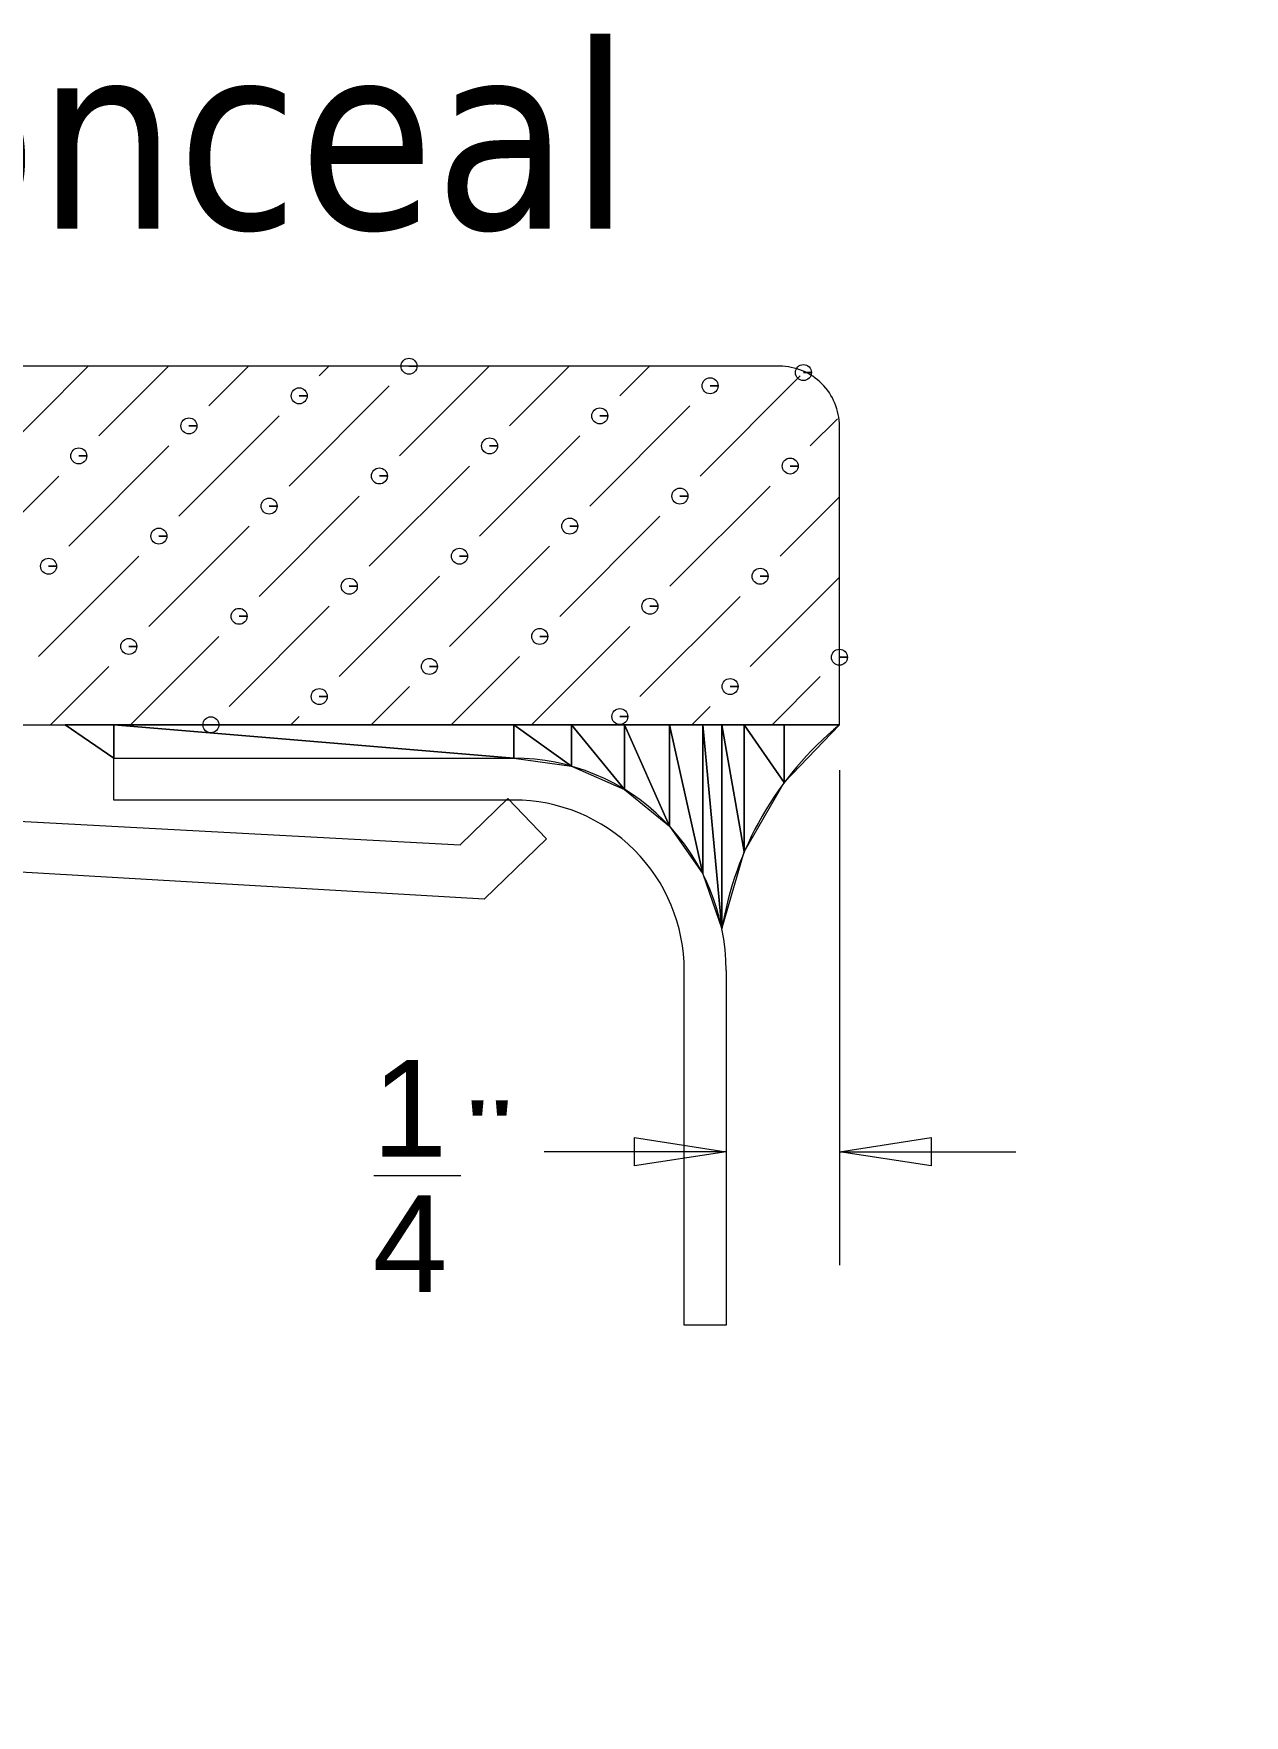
# Model space of a CAD drawing. Header units: millimetres. Extents: x 195 to 1608, y 339 to 1330.
# Drawn here: x 667.92 to 701.73, y 742.65 to 789.6 of the extents above; entities that cross this region are included whole.
import ezdxf

# ---------------------------------------------------------------- set-up
doc = ezdxf.new("R2010")
doc.units = ezdxf.units.MM
doc.linetypes.add('ACAD_ISO02W100', pattern=[15, 12, -3])
doc.layers.add('尺寸標注', color=1, linetype='Continuous', lineweight=30)
doc.layers.add('虚线', color=2, linetype='ACAD_ISO02W100', lineweight=30)
doc.styles.add('0', font='arial.ttf', dxfattribs={"height": 1})
doc.styles.add('DIM', font='txt.shx', dxfattribs={"width": 0.7, "bigfont": 'chineset.shx'})
doc.styles.get("Standard").update_dxf_attribs({"font": 'arial.ttf'})
doc.dimstyles.new('mm+in(开孔纸尺寸)', dxfattribs={"dimscale": 3, "dimtxt": 3.8, "dimasz": 2, "dimexe": 1.25, "dimexo": 0.625, "dimgap": 2, "dimtad": 1, "dimtxsty": 'DIM', "dimcen": 0, "dimclrd": 256, "dimclre": 256, "dimclrt": 3, "dimadec": 0, "dimazin": 0, "dimtfac": 1, "dimtmove": 0, "dimatfit": 1, "dimfxl": 1, "dimlwd": -1, "dimarcsym": 0})

# ---------------------------------------------------------------- blocks, each defined once
blk = doc.blocks.new('*D26')
at = {"layer": 'Defpoints', "color": 0}
for p in [(701.729, 765.884), (613.694, 710.683)]:
    blk.add_point(p, dxfattribs=at)
at = {"layer": '尺寸標注'}
blk.add_line((480.68, 627.278), (608.61, 707.495), dxfattribs=at)
blk.add_solid([(609.142, 706.648), (608.079, 708.343), (613.694, 710.683)], dxfattribs=at)
at = {"layer": '尺寸標注', "color": 3, "insert": (535.383, 676.51), "char_height": 11.4, "attachment_point": 5, "rotation": 32.0893, "style": 'DIM'}
blk.add_mtext('R103,91mm [R4 1/16"]', dxfattribs=at)
blk = doc.blocks.new('*D27')
at = {"layer": 'Defpoints', "color": 0}
for p in [(701.729, 765.884), (635.338, 694.398)]:
    blk.add_point(p, dxfattribs=at)
at = {"layer": '尺寸標注'}
blk.add_line((523.972, 574.486), (631.255, 690.002), dxfattribs=at)
blk.add_solid([(631.987, 689.321), (630.522, 690.682), (635.338, 694.398)], dxfattribs=at)
at = {"layer": '尺寸標注', "color": 3, "insert": (566.303, 638.654), "char_height": 11.4, "attachment_point": 5, "rotation": 47.1162, "style": 'DIM'}
blk.add_mtext('R97,56mm [R3 13/16"]', dxfattribs=at)
blk = doc.blocks.new('*D28')
at = {"layer": 'Defpoints', "color": 0}
for p in [(701.729, 765.884), (657.059, 686.361)]:
    blk.add_point(p, dxfattribs=at)
at = {"layer": '尺寸標注'}
blk.add_line((582.122, 552.957), (654.12, 681.13), dxfattribs=at)
blk.add_solid([(654.992, 680.64), (653.248, 681.62), (657.059, 686.361)], dxfattribs=at)
at = {"layer": '尺寸標注', "color": 3, "insert": (605.623, 620.623), "char_height": 11.4, "attachment_point": 5, "rotation": 60.6759, "style": 'DIM'}
blk.add_mtext('R91,21mm [R3 9/16"]', dxfattribs=at)

msp = doc.modelspace()

# ---------------------------------------------------------------- linework, layer by layer
msp.add_arc((701.729, 765.884), 103.91, 182.21005, 267.56832)
at = {"layer": '尺寸標注', "lineweight": 9}
for points in [[(688.748, 780.314), (688.748, 780.314), (643.662, 780.314), (643.662, 780.314)], [(666.659, 777.53), (666.659, 777.53), (669.443, 780.316), (669.443, 780.316)], [(669.736, 778.369), (669.736, 778.369), (671.682, 780.316), (671.682, 780.316)], [(672.815, 779.208), (672.815, 779.208), (673.92, 780.316), (673.92, 780.316)], [(675.894, 780.05), (675.894, 780.05), (676.16, 780.316), (676.16, 780.316)], [(678.131, 777.81), (678.131, 777.81), (680.637, 780.316), (680.637, 780.316)], [(681.21, 778.65), (681.21, 778.65), (682.876, 780.316), (682.876, 780.316)], [(684.287, 779.489), (684.287, 779.489), (685.115, 780.316), (685.115, 780.316)], [(686.527, 777.251), (686.527, 777.251), (689.325, 780.05), (689.325, 780.05)], [(675.053, 776.971), (675.053, 776.971), (677.851, 779.769), (677.851, 779.769)], [(671.976, 776.132), (671.976, 776.132), (674.774, 778.928), (674.774, 778.928)], [(683.448, 776.41), (683.448, 776.41), (686.246, 779.208), (686.246, 779.208)], [(689.605, 778.091), (689.605, 778.091), (690.364, 778.85), (690.364, 778.85)], [(690.42, 770.304), (690.42, 770.304), (690.42, 778.642), (690.42, 778.642)], [(668.897, 775.292), (668.897, 775.292), (671.696, 778.091), (671.696, 778.091)], [(680.371, 775.573), (680.371, 775.573), (683.17, 778.369), (683.17, 778.369)], [(677.292, 774.732), (677.292, 774.732), (680.091, 777.53), (680.091, 777.53)], [(665.818, 774.451), (665.818, 774.451), (668.617, 777.251), (668.617, 777.251)], [(674.213, 773.892), (674.213, 773.892), (677.012, 776.69), (677.012, 776.69)], [(685.687, 774.172), (685.687, 774.172), (688.486, 776.971), (688.486, 776.971)], [(688.764, 775.012), (688.764, 775.012), (690.42, 776.667), (690.42, 776.667)], [(682.609, 773.333), (682.609, 773.333), (685.407, 776.132), (685.407, 776.132)], [(671.136, 773.053), (671.136, 773.053), (673.935, 775.851), (673.935, 775.851)], [(679.53, 772.494), (679.53, 772.494), (682.328, 775.292), (682.328, 775.292)], [(668.058, 772.214), (668.058, 772.214), (670.856, 775.012), (670.856, 775.012)], [(676.453, 771.654), (676.453, 771.654), (679.251, 774.451), (679.251, 774.451)], [(687.927, 771.933), (687.927, 771.933), (690.42, 774.428), (690.42, 774.428)], [(684.848, 771.094), (684.848, 771.094), (687.646, 773.892), (687.646, 773.892)], [(673.374, 770.815), (673.374, 770.815), (676.172, 773.614), (676.172, 773.614)], [(681.821, 770.306), (681.821, 770.306), (684.568, 773.053), (684.568, 773.053)], [(670.627, 770.306), (670.627, 770.306), (673.093, 772.772), (673.093, 772.772)], [(668.39, 770.306), (668.39, 770.306), (670.017, 771.933), (670.017, 771.933)], [(679.581, 770.306), (679.581, 770.306), (681.489, 772.214), (681.489, 772.214)], [(677.344, 770.306), (677.344, 770.306), (678.412, 771.374), (678.412, 771.374)], [(688.538, 770.306), (688.538, 770.306), (689.886, 771.654), (689.886, 771.654)], [(675.104, 770.306), (675.104, 770.306), (675.333, 770.535), (675.333, 770.535)], [(686.298, 770.306), (686.298, 770.306), (686.807, 770.815), (686.807, 770.815)], [(644.414, 770.306), (644.414, 770.306), (690.42, 770.306), (690.42, 770.306)], [(670.156, 769.375), (670.156, 769.375), (668.795, 770.306), (668.795, 770.306)], [(690.42, 770.306), (688.672, 768.867), (687.505, 766.841), (687.139, 764.608)], [(670.154, 769.375), (670.154, 769.375), (681.323, 769.375), (681.323, 769.375)], [(670.154, 768.206), (670.154, 768.206), (670.154, 769.374), (670.154, 769.374)], [(690.42, 769.038), (690.42, 769.038), (690.42, 755.221), (690.42, 755.221)], [(648.393, 768.643), (648.393, 768.643), (679.83, 766.959), (679.83, 766.959)], [(681.325, 768.206), (681.325, 768.206), (670.156, 768.206), (670.156, 768.206)], [(679.83, 766.959), (679.83, 766.959), (681.164, 768.244), (681.164, 768.244)], [(681.164, 768.244), (681.164, 768.244), (682.244, 767.12), (682.244, 767.12)], [(680.497, 765.442), (680.497, 765.442), (647.561, 767.359), (647.561, 767.359)], [(682.242, 767.12), (682.242, 767.12), (680.497, 765.442), (680.497, 765.442)], [(686.086, 753.544), (686.086, 753.544), (686.086, 763.445), (686.086, 763.445)], [(687.254, 763.445), (687.254, 763.445), (687.254, 753.544), (687.254, 753.544)], [(687.254, 758.387), (687.254, 758.387), (682.173, 758.387), (682.173, 758.387)], [(690.42, 758.387), (690.42, 758.387), (695.345, 758.387), (695.345, 758.387)], [(677.414, 757.72), (677.414, 757.72), (679.85, 757.72), (679.85, 757.72)], [(687.254, 753.544), (687.254, 753.544), (686.086, 753.544), (686.086, 753.544)]]:
    msp.add_open_spline(points, degree=3, dxfattribs=at)
for points, knots in [([(678.4, 780.316), (678.4, 780.316), (678.623, 780.316), (678.623, 780.316), (678.623, 780.316), (678.623, 780.44), (678.523, 780.54), (678.4, 780.54), (678.4, 780.54), (678.277, 780.54), (678.177, 780.44), (678.177, 780.316), (678.177, 780.316), (678.177, 780.194), (678.277, 780.093), (678.4, 780.093), (678.4, 780.093), (678.523, 780.093), (678.623, 780.194), (678.623, 780.316), (678.623, 780.316), (678.623, 780.316), (678.4, 780.316), (678.4, 780.316)], [0, 0, 0, 0, 0.142857, 0.142857, 0.142857, 0.142857, 0.285714, 0.285714, 0.285714, 0.285714, 0.428571, 0.428571, 0.428571, 0.428571, 0.571429, 0.571429, 0.571429, 0.571429, 0.714286, 0.714286, 0.714286, 0.714286, 1, 1, 1, 1]), ([(690.42, 778.644), (690.42, 779.087), (690.243, 779.512), (689.931, 779.824), (689.931, 779.824), (689.616, 780.139), (689.193, 780.316), (688.748, 780.316)], [0, 0, 0, 0, 0.333333, 0.333333, 0.333333, 0.333333, 1, 1, 1, 1]), ([(689.415, 780.138), (689.415, 780.138), (689.638, 780.138), (689.638, 780.138), (689.638, 780.138), (689.638, 780.261), (689.538, 780.361), (689.415, 780.361), (689.415, 780.361), (689.292, 780.361), (689.192, 780.261), (689.192, 780.138), (689.192, 780.138), (689.192, 780.015), (689.292, 779.914), (689.415, 779.914), (689.415, 779.914), (689.538, 779.914), (689.638, 780.015), (689.638, 780.138), (689.638, 780.138), (689.638, 780.138), (689.415, 780.138), (689.415, 780.138)], [0, 0, 0, 0, 0.142857, 0.142857, 0.142857, 0.142857, 0.285714, 0.285714, 0.285714, 0.285714, 0.428571, 0.428571, 0.428571, 0.428571, 0.571429, 0.571429, 0.571429, 0.571429, 0.714286, 0.714286, 0.714286, 0.714286, 1, 1, 1, 1]), ([(686.808, 779.77), (686.808, 779.77), (687.031, 779.77), (687.031, 779.77), (687.031, 779.77), (687.031, 779.893), (686.931, 779.993), (686.808, 779.993), (686.808, 779.993), (686.684, 779.993), (686.584, 779.893), (686.584, 779.77), (686.584, 779.77), (686.584, 779.647), (686.684, 779.546), (686.808, 779.546), (686.808, 779.546), (686.931, 779.546), (687.031, 779.647), (687.031, 779.77), (687.031, 779.77), (687.031, 779.77), (686.808, 779.77), (686.808, 779.77)], [0, 0, 0, 0, 0.142857, 0.142857, 0.142857, 0.142857, 0.285714, 0.285714, 0.285714, 0.285714, 0.428571, 0.428571, 0.428571, 0.428571, 0.571429, 0.571429, 0.571429, 0.571429, 0.714286, 0.714286, 0.714286, 0.714286, 1, 1, 1, 1]), ([(675.334, 779.489), (675.334, 779.489), (675.557, 779.489), (675.557, 779.489), (675.557, 779.489), (675.557, 779.612), (675.456, 779.713), (675.334, 779.713), (675.334, 779.713), (675.21, 779.713), (675.11, 779.612), (675.11, 779.489), (675.11, 779.489), (675.11, 779.366), (675.21, 779.266), (675.334, 779.266), (675.334, 779.266), (675.456, 779.266), (675.557, 779.366), (675.557, 779.489), (675.557, 779.489), (675.557, 779.489), (675.334, 779.489), (675.334, 779.489)], [0, 0, 0, 0, 0.142857, 0.142857, 0.142857, 0.142857, 0.285714, 0.285714, 0.285714, 0.285714, 0.428571, 0.428571, 0.428571, 0.428571, 0.571429, 0.571429, 0.571429, 0.571429, 0.714286, 0.714286, 0.714286, 0.714286, 1, 1, 1, 1]), ([(683.729, 778.928), (683.729, 778.928), (683.952, 778.928), (683.952, 778.928), (683.952, 778.928), (683.952, 779.051), (683.852, 779.152), (683.729, 779.152), (683.729, 779.152), (683.606, 779.152), (683.505, 779.051), (683.505, 778.928), (683.505, 778.928), (683.505, 778.806), (683.606, 778.705), (683.729, 778.705), (683.729, 778.705), (683.852, 778.705), (683.952, 778.806), (683.952, 778.928), (683.952, 778.928), (683.952, 778.928), (683.729, 778.928), (683.729, 778.928)], [0, 0, 0, 0, 0.142857, 0.142857, 0.142857, 0.142857, 0.285714, 0.285714, 0.285714, 0.285714, 0.428571, 0.428571, 0.428571, 0.428571, 0.571429, 0.571429, 0.571429, 0.571429, 0.714286, 0.714286, 0.714286, 0.714286, 1, 1, 1, 1]), ([(672.255, 778.65), (672.255, 778.65), (672.478, 778.65), (672.478, 778.65), (672.478, 778.65), (672.478, 778.773), (672.377, 778.873), (672.255, 778.873), (672.255, 778.873), (672.132, 778.873), (672.031, 778.773), (672.031, 778.65), (672.031, 778.65), (672.031, 778.527), (672.132, 778.427), (672.255, 778.427), (672.255, 778.427), (672.377, 778.427), (672.478, 778.527), (672.478, 778.65), (672.478, 778.65), (672.478, 778.65), (672.255, 778.65), (672.255, 778.65)], [0, 0, 0, 0, 0.142857, 0.142857, 0.142857, 0.142857, 0.285714, 0.285714, 0.285714, 0.285714, 0.428571, 0.428571, 0.428571, 0.428571, 0.571429, 0.571429, 0.571429, 0.571429, 0.714286, 0.714286, 0.714286, 0.714286, 1, 1, 1, 1]), ([(669.178, 777.811), (669.178, 777.811), (669.401, 777.811), (669.401, 777.811), (669.401, 777.811), (669.401, 777.934), (669.301, 778.034), (669.178, 778.034), (669.178, 778.034), (669.055, 778.034), (668.954, 777.934), (668.954, 777.811), (668.954, 777.811), (668.954, 777.688), (669.055, 777.588), (669.178, 777.588), (669.178, 777.588), (669.301, 777.588), (669.401, 777.688), (669.401, 777.811), (669.401, 777.811), (669.401, 777.811), (669.178, 777.811), (669.178, 777.811)], [0, 0, 0, 0, 0.142857, 0.142857, 0.142857, 0.142857, 0.285714, 0.285714, 0.285714, 0.285714, 0.428571, 0.428571, 0.428571, 0.428571, 0.571429, 0.571429, 0.571429, 0.571429, 0.714286, 0.714286, 0.714286, 0.714286, 1, 1, 1, 1]), ([(680.652, 778.091), (680.652, 778.091), (680.875, 778.091), (680.875, 778.091), (680.875, 778.091), (680.875, 778.214), (680.775, 778.314), (680.652, 778.314), (680.652, 778.314), (680.529, 778.314), (680.429, 778.214), (680.429, 778.091), (680.429, 778.091), (680.429, 777.968), (680.529, 777.868), (680.652, 777.868), (680.652, 777.868), (680.775, 777.868), (680.875, 777.968), (680.875, 778.091), (680.875, 778.091), (680.875, 778.091), (680.652, 778.091), (680.652, 778.091)], [0, 0, 0, 0, 0.142857, 0.142857, 0.142857, 0.142857, 0.285714, 0.285714, 0.285714, 0.285714, 0.428571, 0.428571, 0.428571, 0.428571, 0.571429, 0.571429, 0.571429, 0.571429, 0.714286, 0.714286, 0.714286, 0.714286, 1, 1, 1, 1]), ([(677.573, 777.252), (677.573, 777.252), (677.796, 777.252), (677.796, 777.252), (677.796, 777.252), (677.796, 777.375), (677.696, 777.475), (677.573, 777.475), (677.573, 777.475), (677.45, 777.475), (677.35, 777.375), (677.35, 777.252), (677.35, 777.252), (677.35, 777.129), (677.45, 777.029), (677.573, 777.029), (677.573, 777.029), (677.696, 777.029), (677.796, 777.129), (677.796, 777.252), (677.796, 777.252), (677.796, 777.252), (677.573, 777.252), (677.573, 777.252)], [0, 0, 0, 0, 0.142857, 0.142857, 0.142857, 0.142857, 0.285714, 0.285714, 0.285714, 0.285714, 0.428571, 0.428571, 0.428571, 0.428571, 0.571429, 0.571429, 0.571429, 0.571429, 0.714286, 0.714286, 0.714286, 0.714286, 1, 1, 1, 1]), ([(689.045, 777.53), (689.045, 777.53), (689.268, 777.53), (689.268, 777.53), (689.268, 777.53), (689.268, 777.653), (689.168, 777.753), (689.045, 777.753), (689.045, 777.753), (688.922, 777.753), (688.822, 777.653), (688.822, 777.53), (688.822, 777.53), (688.822, 777.407), (688.922, 777.307), (689.045, 777.307), (689.045, 777.307), (689.168, 777.307), (689.268, 777.407), (689.268, 777.53), (689.268, 777.53), (689.268, 777.53), (689.045, 777.53), (689.045, 777.53)], [0, 0, 0, 0, 0.142857, 0.142857, 0.142857, 0.142857, 0.285714, 0.285714, 0.285714, 0.285714, 0.428571, 0.428571, 0.428571, 0.428571, 0.571429, 0.571429, 0.571429, 0.571429, 0.714286, 0.714286, 0.714286, 0.714286, 1, 1, 1, 1]), ([(674.494, 776.41), (674.494, 776.41), (674.717, 776.41), (674.717, 776.41), (674.717, 776.41), (674.717, 776.534), (674.617, 776.634), (674.494, 776.634), (674.494, 776.634), (674.371, 776.634), (674.271, 776.534), (674.271, 776.41), (674.271, 776.41), (674.271, 776.288), (674.371, 776.187), (674.494, 776.187), (674.494, 776.187), (674.617, 776.187), (674.717, 776.288), (674.717, 776.41), (674.717, 776.41), (674.717, 776.41), (674.494, 776.41), (674.494, 776.41)], [0, 0, 0, 0, 0.142857, 0.142857, 0.142857, 0.142857, 0.285714, 0.285714, 0.285714, 0.285714, 0.428571, 0.428571, 0.428571, 0.428571, 0.571429, 0.571429, 0.571429, 0.571429, 0.714286, 0.714286, 0.714286, 0.714286, 1, 1, 1, 1]), ([(685.966, 776.691), (685.966, 776.691), (686.189, 776.691), (686.189, 776.691), (686.189, 776.691), (686.189, 776.814), (686.089, 776.914), (685.966, 776.914), (685.966, 776.914), (685.843, 776.914), (685.743, 776.814), (685.743, 776.691), (685.743, 776.691), (685.743, 776.568), (685.843, 776.468), (685.966, 776.468), (685.966, 776.468), (686.089, 776.468), (686.189, 776.568), (686.189, 776.691), (686.189, 776.691), (686.189, 776.691), (685.966, 776.691), (685.966, 776.691)], [0, 0, 0, 0, 0.142857, 0.142857, 0.142857, 0.142857, 0.285714, 0.285714, 0.285714, 0.285714, 0.428571, 0.428571, 0.428571, 0.428571, 0.571429, 0.571429, 0.571429, 0.571429, 0.714286, 0.714286, 0.714286, 0.714286, 1, 1, 1, 1]), ([(682.89, 775.852), (682.89, 775.852), (683.113, 775.852), (683.113, 775.852), (683.113, 775.852), (683.113, 775.974), (683.012, 776.075), (682.89, 776.075), (682.89, 776.075), (682.766, 776.075), (682.666, 775.974), (682.666, 775.852), (682.666, 775.852), (682.666, 775.728), (682.766, 775.628), (682.89, 775.628), (682.89, 775.628), (683.012, 775.628), (683.113, 775.728), (683.113, 775.852), (683.113, 775.852), (683.113, 775.852), (682.89, 775.852), (682.89, 775.852)], [0, 0, 0, 0, 0.142857, 0.142857, 0.142857, 0.142857, 0.285714, 0.285714, 0.285714, 0.285714, 0.428571, 0.428571, 0.428571, 0.428571, 0.571429, 0.571429, 0.571429, 0.571429, 0.714286, 0.714286, 0.714286, 0.714286, 1, 1, 1, 1]), ([(671.415, 775.573), (671.415, 775.573), (671.638, 775.573), (671.638, 775.573), (671.638, 775.573), (671.638, 775.696), (671.538, 775.796), (671.415, 775.796), (671.415, 775.796), (671.292, 775.796), (671.192, 775.696), (671.192, 775.573), (671.192, 775.573), (671.192, 775.45), (671.292, 775.35), (671.415, 775.35), (671.415, 775.35), (671.538, 775.35), (671.638, 775.45), (671.638, 775.573), (671.638, 775.573), (671.638, 775.573), (671.415, 775.573), (671.415, 775.573)], [0, 0, 0, 0, 0.142857, 0.142857, 0.142857, 0.142857, 0.285714, 0.285714, 0.285714, 0.285714, 0.428571, 0.428571, 0.428571, 0.428571, 0.571429, 0.571429, 0.571429, 0.571429, 0.714286, 0.714286, 0.714286, 0.714286, 1, 1, 1, 1]), ([(679.811, 775.012), (679.811, 775.012), (680.034, 775.012), (680.034, 775.012), (680.034, 775.012), (680.034, 775.135), (679.933, 775.235), (679.811, 775.235), (679.811, 775.235), (679.688, 775.235), (679.587, 775.135), (679.587, 775.012), (679.587, 775.012), (679.587, 774.889), (679.688, 774.789), (679.811, 774.789), (679.811, 774.789), (679.933, 774.789), (680.034, 774.889), (680.034, 775.012), (680.034, 775.012), (680.034, 775.012), (679.811, 775.012), (679.811, 775.012)], [0, 0, 0, 0, 0.142857, 0.142857, 0.142857, 0.142857, 0.285714, 0.285714, 0.285714, 0.285714, 0.428571, 0.428571, 0.428571, 0.428571, 0.571429, 0.571429, 0.571429, 0.571429, 0.714286, 0.714286, 0.714286, 0.714286, 1, 1, 1, 1]), ([(668.337, 774.732), (668.337, 774.732), (668.56, 774.732), (668.56, 774.732), (668.56, 774.732), (668.56, 774.855), (668.459, 774.955), (668.337, 774.955), (668.337, 774.955), (668.214, 774.955), (668.113, 774.855), (668.113, 774.732), (668.113, 774.732), (668.113, 774.609), (668.214, 774.509), (668.337, 774.509), (668.337, 774.509), (668.459, 774.509), (668.56, 774.609), (668.56, 774.732), (668.56, 774.732), (668.56, 774.732), (668.337, 774.732), (668.337, 774.732)], [0, 0, 0, 0, 0.142857, 0.142857, 0.142857, 0.142857, 0.285714, 0.285714, 0.285714, 0.285714, 0.428571, 0.428571, 0.428571, 0.428571, 0.571429, 0.571429, 0.571429, 0.571429, 0.714286, 0.714286, 0.714286, 0.714286, 1, 1, 1, 1]), ([(688.206, 774.452), (688.206, 774.452), (688.429, 774.452), (688.429, 774.452), (688.429, 774.452), (688.429, 774.574), (688.329, 774.675), (688.206, 774.675), (688.206, 774.675), (688.083, 774.675), (687.983, 774.574), (687.983, 774.452), (687.983, 774.452), (687.983, 774.328), (688.083, 774.228), (688.206, 774.228), (688.206, 774.228), (688.329, 774.228), (688.429, 774.328), (688.429, 774.452), (688.429, 774.452), (688.429, 774.452), (688.206, 774.452), (688.206, 774.452)], [0, 0, 0, 0, 0.142857, 0.142857, 0.142857, 0.142857, 0.285714, 0.285714, 0.285714, 0.285714, 0.428571, 0.428571, 0.428571, 0.428571, 0.571429, 0.571429, 0.571429, 0.571429, 0.714286, 0.714286, 0.714286, 0.714286, 1, 1, 1, 1]), ([(676.734, 774.173), (676.734, 774.173), (676.957, 774.173), (676.957, 774.173), (676.957, 774.173), (676.957, 774.296), (676.857, 774.396), (676.734, 774.396), (676.734, 774.396), (676.611, 774.396), (676.51, 774.296), (676.51, 774.173), (676.51, 774.173), (676.51, 774.05), (676.611, 773.95), (676.734, 773.95), (676.734, 773.95), (676.857, 773.95), (676.957, 774.05), (676.957, 774.173), (676.957, 774.173), (676.957, 774.173), (676.734, 774.173), (676.734, 774.173)], [0, 0, 0, 0, 0.142857, 0.142857, 0.142857, 0.142857, 0.285714, 0.285714, 0.285714, 0.285714, 0.428571, 0.428571, 0.428571, 0.428571, 0.571429, 0.571429, 0.571429, 0.571429, 0.714286, 0.714286, 0.714286, 0.714286, 1, 1, 1, 1]), ([(685.129, 773.614), (685.129, 773.614), (685.352, 773.614), (685.352, 773.614), (685.352, 773.614), (685.352, 773.737), (685.252, 773.838), (685.129, 773.838), (685.129, 773.838), (685.006, 773.838), (684.906, 773.737), (684.906, 773.614), (684.906, 773.614), (684.906, 773.491), (685.006, 773.391), (685.129, 773.391), (685.129, 773.391), (685.252, 773.391), (685.352, 773.491), (685.352, 773.614), (685.352, 773.614), (685.352, 773.614), (685.129, 773.614), (685.129, 773.614)], [0, 0, 0, 0, 0.142857, 0.142857, 0.142857, 0.142857, 0.285714, 0.285714, 0.285714, 0.285714, 0.428571, 0.428571, 0.428571, 0.428571, 0.571429, 0.571429, 0.571429, 0.571429, 0.714286, 0.714286, 0.714286, 0.714286, 1, 1, 1, 1]), ([(673.655, 773.334), (673.655, 773.334), (673.878, 773.334), (673.878, 773.334), (673.878, 773.334), (673.878, 773.457), (673.778, 773.557), (673.655, 773.557), (673.655, 773.557), (673.532, 773.557), (673.432, 773.457), (673.432, 773.334), (673.432, 773.334), (673.432, 773.211), (673.532, 773.111), (673.655, 773.111), (673.655, 773.111), (673.778, 773.111), (673.878, 773.211), (673.878, 773.334), (673.878, 773.334), (673.878, 773.334), (673.655, 773.334), (673.655, 773.334)], [0, 0, 0, 0, 0.142857, 0.142857, 0.142857, 0.142857, 0.285714, 0.285714, 0.285714, 0.285714, 0.428571, 0.428571, 0.428571, 0.428571, 0.571429, 0.571429, 0.571429, 0.571429, 0.714286, 0.714286, 0.714286, 0.714286, 1, 1, 1, 1]), ([(682.05, 772.773), (682.05, 772.773), (682.273, 772.773), (682.273, 772.773), (682.273, 772.773), (682.273, 772.896), (682.173, 772.996), (682.05, 772.996), (682.05, 772.996), (681.927, 772.996), (681.827, 772.896), (681.827, 772.773), (681.827, 772.773), (681.827, 772.65), (681.927, 772.55), (682.05, 772.55), (682.05, 772.55), (682.173, 772.55), (682.273, 772.65), (682.273, 772.773), (682.273, 772.773), (682.273, 772.773), (682.05, 772.773), (682.05, 772.773)], [0, 0, 0, 0, 0.142857, 0.142857, 0.142857, 0.142857, 0.285714, 0.285714, 0.285714, 0.285714, 0.428571, 0.428571, 0.428571, 0.428571, 0.571429, 0.571429, 0.571429, 0.571429, 0.714286, 0.714286, 0.714286, 0.714286, 1, 1, 1, 1]), ([(670.576, 772.494), (670.576, 772.494), (670.799, 772.494), (670.799, 772.494), (670.799, 772.494), (670.799, 772.617), (670.699, 772.717), (670.576, 772.717), (670.576, 772.717), (670.453, 772.717), (670.353, 772.617), (670.353, 772.494), (670.353, 772.494), (670.353, 772.371), (670.453, 772.271), (670.576, 772.271), (670.576, 772.271), (670.699, 772.271), (670.799, 772.371), (670.799, 772.494), (670.799, 772.494), (670.799, 772.494), (670.576, 772.494), (670.576, 772.494)], [0, 0, 0, 0, 0.142857, 0.142857, 0.142857, 0.142857, 0.285714, 0.285714, 0.285714, 0.285714, 0.428571, 0.428571, 0.428571, 0.428571, 0.571429, 0.571429, 0.571429, 0.571429, 0.714286, 0.714286, 0.714286, 0.714286, 1, 1, 1, 1]), ([(690.421, 772.19), (690.421, 772.19), (690.644, 772.19), (690.644, 772.19), (690.644, 772.19), (690.644, 772.314), (690.543, 772.414), (690.421, 772.414), (690.421, 772.414), (690.297, 772.414), (690.197, 772.314), (690.197, 772.19), (690.197, 772.19), (690.197, 772.068), (690.297, 771.967), (690.421, 771.967), (690.421, 771.967), (690.543, 771.967), (690.644, 772.068), (690.644, 772.19), (690.644, 772.19), (690.644, 772.19), (690.421, 772.19), (690.421, 772.19)], [0, 0, 0, 0, 0.142857, 0.142857, 0.142857, 0.142857, 0.285714, 0.285714, 0.285714, 0.285714, 0.428571, 0.428571, 0.428571, 0.428571, 0.571429, 0.571429, 0.571429, 0.571429, 0.714286, 0.714286, 0.714286, 0.714286, 1, 1, 1, 1]), ([(678.971, 771.934), (678.971, 771.934), (679.194, 771.934), (679.194, 771.934), (679.194, 771.934), (679.194, 772.056), (679.094, 772.157), (678.971, 772.157), (678.971, 772.157), (678.848, 772.157), (678.748, 772.056), (678.748, 771.934), (678.748, 771.934), (678.748, 771.81), (678.848, 771.71), (678.971, 771.71), (678.971, 771.71), (679.094, 771.71), (679.194, 771.81), (679.194, 771.934), (679.194, 771.934), (679.194, 771.934), (678.971, 771.934), (678.971, 771.934)], [0, 0, 0, 0, 0.142857, 0.142857, 0.142857, 0.142857, 0.285714, 0.285714, 0.285714, 0.285714, 0.428571, 0.428571, 0.428571, 0.428571, 0.571429, 0.571429, 0.571429, 0.571429, 0.714286, 0.714286, 0.714286, 0.714286, 1, 1, 1, 1]), ([(687.366, 771.375), (687.366, 771.375), (687.59, 771.375), (687.59, 771.375), (687.59, 771.375), (687.59, 771.498), (687.49, 771.598), (687.366, 771.598), (687.366, 771.598), (687.244, 771.598), (687.143, 771.498), (687.143, 771.375), (687.143, 771.375), (687.143, 771.252), (687.244, 771.151), (687.366, 771.151), (687.366, 771.151), (687.49, 771.151), (687.59, 771.252), (687.59, 771.375), (687.59, 771.375), (687.59, 771.375), (687.366, 771.375), (687.366, 771.375)], [0, 0, 0, 0, 0.142857, 0.142857, 0.142857, 0.142857, 0.285714, 0.285714, 0.285714, 0.285714, 0.428571, 0.428571, 0.428571, 0.428571, 0.571429, 0.571429, 0.571429, 0.571429, 0.714286, 0.714286, 0.714286, 0.714286, 1, 1, 1, 1]), ([(675.895, 771.094), (675.895, 771.094), (676.118, 771.094), (676.118, 771.094), (676.118, 771.094), (676.118, 771.217), (676.017, 771.317), (675.895, 771.317), (675.895, 771.317), (675.771, 771.317), (675.671, 771.217), (675.671, 771.094), (675.671, 771.094), (675.671, 770.971), (675.771, 770.871), (675.895, 770.871), (675.895, 770.871), (676.017, 770.871), (676.118, 770.971), (676.118, 771.094), (676.118, 771.094), (676.118, 771.094), (675.895, 771.094), (675.895, 771.094)], [0, 0, 0, 0, 0.142857, 0.142857, 0.142857, 0.142857, 0.285714, 0.285714, 0.285714, 0.285714, 0.428571, 0.428571, 0.428571, 0.428571, 0.571429, 0.571429, 0.571429, 0.571429, 0.714286, 0.714286, 0.714286, 0.714286, 1, 1, 1, 1]), ([(672.867, 770.306), (672.867, 770.306), (673.09, 770.306), (673.09, 770.306), (673.09, 770.306), (673.09, 770.429), (672.99, 770.53), (672.867, 770.53), (672.867, 770.53), (672.744, 770.53), (672.644, 770.429), (672.644, 770.306), (672.644, 770.306), (672.644, 770.184), (672.744, 770.083), (672.867, 770.083), (672.867, 770.083), (672.99, 770.083), (673.09, 770.184), (673.09, 770.306), (673.09, 770.306), (673.09, 770.306), (672.867, 770.306), (672.867, 770.306)], [0, 0, 0, 0, 0.142857, 0.142857, 0.142857, 0.142857, 0.285714, 0.285714, 0.285714, 0.285714, 0.428571, 0.428571, 0.428571, 0.428571, 0.571429, 0.571429, 0.571429, 0.571429, 0.714286, 0.714286, 0.714286, 0.714286, 1, 1, 1, 1]), ([(684.287, 770.535), (684.287, 770.535), (684.511, 770.535), (684.511, 770.535), (684.511, 770.535), (684.511, 770.658), (684.411, 770.759), (684.287, 770.759), (684.287, 770.759), (684.165, 770.759), (684.065, 770.658), (684.065, 770.535), (684.065, 770.535), (684.065, 770.412), (684.165, 770.312), (684.287, 770.312), (684.287, 770.312), (684.411, 770.312), (684.511, 770.412), (684.511, 770.535), (684.511, 770.535), (684.511, 770.535), (684.287, 770.535), (684.287, 770.535)], [0, 0, 0, 0, 0.142857, 0.142857, 0.142857, 0.142857, 0.285714, 0.285714, 0.285714, 0.285714, 0.428571, 0.428571, 0.428571, 0.428571, 0.571429, 0.571429, 0.571429, 0.571429, 0.714286, 0.714286, 0.714286, 0.714286, 1, 1, 1, 1]), ([(670.156, 769.378), (670.156, 769.378), (668.795, 770.308), (668.795, 770.308), (668.795, 770.308), (668.795, 770.308), (670.156, 770.308), (670.156, 770.308), (670.156, 770.308), (670.156, 770.308), (670.156, 769.378), (670.156, 769.378)], [0, 0, 0, 0, 0.25, 0.25, 0.25, 0.25, 0.5, 0.5, 0.5, 0.5, 1, 1, 1, 1]), ([(670.156, 769.378), (670.156, 769.378), (670.156, 770.308), (670.156, 770.308), (670.156, 770.308), (670.156, 770.308), (681.325, 769.378), (681.325, 769.378), (681.325, 769.378), (681.325, 769.378), (670.156, 769.378), (670.156, 769.378)], [0, 0, 0, 0, 0.25, 0.25, 0.25, 0.25, 0.5, 0.5, 0.5, 0.5, 1, 1, 1, 1]), ([(681.325, 769.378), (681.325, 769.378), (670.156, 770.308), (670.156, 770.308), (670.156, 770.308), (670.156, 770.308), (681.325, 770.308), (681.325, 770.308), (681.325, 770.308), (681.325, 770.308), (681.325, 769.378), (681.325, 769.378)], [0, 0, 0, 0, 0.25, 0.25, 0.25, 0.25, 0.5, 0.5, 0.5, 0.5, 1, 1, 1, 1]), ([(681.325, 769.378), (681.325, 769.378), (681.325, 770.308), (681.325, 770.308), (681.325, 770.308), (681.325, 770.308), (682.934, 769.154), (682.934, 769.154), (682.934, 769.154), (682.934, 769.154), (681.325, 769.378), (681.325, 769.378)], [0, 0, 0, 0, 0.25, 0.25, 0.25, 0.25, 0.5, 0.5, 0.5, 0.5, 1, 1, 1, 1]), ([(682.934, 769.154), (682.934, 769.154), (681.325, 770.308), (681.325, 770.308), (681.325, 770.308), (681.325, 770.308), (682.934, 770.308), (682.934, 770.308), (682.934, 770.308), (682.934, 770.308), (682.934, 769.154), (682.934, 769.154)], [0, 0, 0, 0, 0.25, 0.25, 0.25, 0.25, 0.5, 0.5, 0.5, 0.5, 1, 1, 1, 1]), ([(682.934, 769.154), (682.934, 769.154), (682.934, 770.308), (682.934, 770.308), (682.934, 770.308), (682.934, 770.308), (684.421, 768.504), (684.421, 768.504), (684.421, 768.504), (684.421, 768.504), (682.934, 769.154), (682.934, 769.154)], [0, 0, 0, 0, 0.25, 0.25, 0.25, 0.25, 0.5, 0.5, 0.5, 0.5, 1, 1, 1, 1]), ([(684.421, 768.504), (684.421, 768.504), (682.934, 770.308), (682.934, 770.308), (682.934, 770.308), (682.934, 770.308), (684.421, 770.308), (684.421, 770.308), (684.421, 770.308), (684.421, 770.308), (684.421, 768.504), (684.421, 768.504)], [0, 0, 0, 0, 0.25, 0.25, 0.25, 0.25, 0.5, 0.5, 0.5, 0.5, 1, 1, 1, 1]), ([(684.421, 768.504), (684.421, 768.504), (684.421, 770.308), (684.421, 770.308), (684.421, 770.308), (684.421, 770.308), (685.677, 767.476), (685.677, 767.476), (685.677, 767.476), (685.677, 767.476), (684.421, 768.504), (684.421, 768.504)], [0, 0, 0, 0, 0.25, 0.25, 0.25, 0.25, 0.5, 0.5, 0.5, 0.5, 1, 1, 1, 1]), ([(685.677, 767.476), (685.677, 767.476), (684.421, 770.308), (684.421, 770.308), (684.421, 770.308), (684.421, 770.308), (685.677, 770.308), (685.677, 770.308), (685.677, 770.308), (685.677, 770.308), (685.677, 767.476), (685.677, 767.476)], [0, 0, 0, 0, 0.25, 0.25, 0.25, 0.25, 0.5, 0.5, 0.5, 0.5, 1, 1, 1, 1]), ([(685.677, 767.476), (685.677, 767.476), (685.677, 770.308), (685.677, 770.308), (685.677, 770.308), (685.677, 770.308), (686.607, 766.143), (686.607, 766.143), (686.607, 766.143), (686.607, 766.143), (685.677, 767.476), (685.677, 767.476)], [0, 0, 0, 0, 0.25, 0.25, 0.25, 0.25, 0.5, 0.5, 0.5, 0.5, 1, 1, 1, 1]), ([(686.607, 766.143), (686.607, 766.143), (685.677, 770.308), (685.677, 770.308), (685.677, 770.308), (685.677, 770.308), (686.607, 770.308), (686.607, 770.308), (686.607, 770.308), (686.607, 770.308), (686.607, 766.143), (686.607, 766.143)], [0, 0, 0, 0, 0.25, 0.25, 0.25, 0.25, 0.5, 0.5, 0.5, 0.5, 1, 1, 1, 1]), ([(686.607, 766.143), (686.607, 766.143), (686.607, 770.308), (686.607, 770.308), (686.607, 770.308), (686.607, 770.308), (687.139, 764.609), (687.139, 764.609), (687.139, 764.609), (687.139, 764.609), (686.607, 766.143), (686.607, 766.143)], [0, 0, 0, 0, 0.25, 0.25, 0.25, 0.25, 0.5, 0.5, 0.5, 0.5, 1, 1, 1, 1]), ([(687.139, 764.609), (687.139, 764.609), (686.607, 770.308), (686.607, 770.308), (686.607, 770.308), (686.607, 770.308), (687.139, 770.308), (687.139, 770.308), (687.139, 770.308), (687.139, 770.308), (687.139, 764.609), (687.139, 764.609)], [0, 0, 0, 0, 0.25, 0.25, 0.25, 0.25, 0.5, 0.5, 0.5, 0.5, 1, 1, 1, 1]), ([(687.139, 764.609), (687.139, 764.609), (687.139, 770.308), (687.139, 770.308), (687.139, 770.308), (687.139, 770.308), (687.762, 766.756), (687.762, 766.756), (687.762, 766.756), (687.762, 766.756), (687.139, 764.609), (687.139, 764.609)], [0, 0, 0, 0, 0.25, 0.25, 0.25, 0.25, 0.5, 0.5, 0.5, 0.5, 1, 1, 1, 1]), ([(687.762, 766.756), (687.762, 766.756), (687.139, 770.308), (687.139, 770.308), (687.139, 770.308), (687.139, 770.308), (687.762, 770.308), (687.762, 770.308), (687.762, 770.308), (687.762, 770.308), (687.762, 766.756), (687.762, 766.756)], [0, 0, 0, 0, 0.25, 0.25, 0.25, 0.25, 0.5, 0.5, 0.5, 0.5, 1, 1, 1, 1]), ([(687.762, 766.756), (687.762, 766.756), (687.762, 770.308), (687.762, 770.308), (687.762, 770.308), (687.762, 770.308), (688.879, 768.692), (688.879, 768.692), (688.879, 768.692), (688.879, 768.692), (687.762, 766.756), (687.762, 766.756)], [0, 0, 0, 0, 0.25, 0.25, 0.25, 0.25, 0.5, 0.5, 0.5, 0.5, 1, 1, 1, 1]), ([(688.879, 768.692), (688.879, 768.692), (687.762, 770.308), (687.762, 770.308), (687.762, 770.308), (687.762, 770.308), (688.879, 770.308), (688.879, 770.308), (688.879, 770.308), (688.879, 770.308), (688.879, 768.692), (688.879, 768.692)], [0, 0, 0, 0, 0.25, 0.25, 0.25, 0.25, 0.5, 0.5, 0.5, 0.5, 1, 1, 1, 1]), ([(688.879, 768.692), (688.879, 768.692), (688.879, 770.308), (688.879, 770.308), (688.879, 770.308), (688.879, 770.308), (690.421, 770.308), (690.421, 770.308), (690.421, 770.308), (690.421, 770.308), (688.879, 768.692), (688.879, 768.692)], [0, 0, 0, 0, 0.25, 0.25, 0.25, 0.25, 0.5, 0.5, 0.5, 0.5, 1, 1, 1, 1]), ([(687.254, 763.445), (687.254, 765.019), (686.628, 766.525), (685.518, 767.638), (685.518, 767.638), (684.405, 768.749), (682.896, 769.374), (681.325, 769.374)], [0, 0, 0, 0, 0.333333, 0.333333, 0.333333, 0.333333, 1, 1, 1, 1]), ([(686.086, 763.445), (686.086, 764.708), (685.584, 765.918), (684.691, 766.813), (684.691, 766.813), (683.798, 767.706), (682.587, 768.206), (681.323, 768.206)], [0, 0, 0, 0, 0.333333, 0.333333, 0.333333, 0.333333, 1, 1, 1, 1]), ([(687.254, 758.387), (687.254, 758.387), (684.693, 758.782), (684.693, 758.782), (684.693, 758.782), (684.693, 758.782), (684.693, 757.993), (684.693, 757.993), (684.693, 757.993), (684.693, 757.993), (687.254, 758.387), (687.254, 758.387)], [0, 0, 0, 0, 0.25, 0.25, 0.25, 0.25, 0.5, 0.5, 0.5, 0.5, 1, 1, 1, 1]), ([(690.42, 758.387), (690.42, 758.387), (692.98, 757.993), (692.98, 757.993), (692.98, 757.993), (692.98, 757.993), (692.98, 758.782), (692.98, 758.782), (692.98, 758.782), (692.98, 758.782), (690.42, 758.387), (690.42, 758.387)], [0, 0, 0, 0, 0.25, 0.25, 0.25, 0.25, 0.5, 0.5, 0.5, 0.5, 1, 1, 1, 1])]:
    msp.add_open_spline(points, degree=3, knots=knots, dxfattribs=at)
at = {"layer": '虚线'}
msp.add_arc((701.729, 765.884), 97.56, 182.21005, 267.56832, dxfattribs=at)
at = {"layer": '虚线', "color": 3, "linetype": 'ByBlock'}
msp.add_arc((701.729, 765.884), 91.21, 182.21005, 267.56832, dxfattribs=at)

# ---------------------------------------------------------------- texts
at = {"layer": '尺寸標注', "lineweight": 9, "style": '0'}
for s, p in [('1', (677.371, 758.25)), ('4', (677.379, 754.474))]:
    msp.add_text(s, height=2.7, dxfattribs=at).set_placement(p)
at = {"layer": '尺寸標注', "lineweight": 9, "style": '0', "width": 1.979076}
msp.add_text('"', height=1.364, dxfattribs=at).set_placement((679.984, 758.46))
at = {"layer": '尺寸標注', "insert": (645.224, 789.38), "char_height": 5.22598, "width": 53.62187, "attachment_point": 1}
msp.add_mtext('{\\fTahoma|b0|i0|c163|p34;1/4" Conceal}', dxfattribs=at)

# ---------------------------------------------------------------- dimensions: what is measured, and where the dimension line sits
at = {"layer": '尺寸標注'}
for mpoint, picture, middle in [((613.694, 710.683), '*D26', (535.383, 676.51)), ((635.338, 694.398), '*D27', (566.303, 638.654)), ((657.059, 686.361), '*D28', (605.623, 620.623))]:
    dim = msp.add_radius_dim(center=(701.729, 765.884), mpoint=mpoint, dimstyle='mm+in(开孔纸尺寸)', override={"dimpost": 'mm', "dimtofl": 0}, dxfattribs=at)
    dim.commit()
    dim.dimension.update_dxf_attribs({"geometry": picture, "text_midpoint": middle})

doc.saveas('drawing.dxf')
